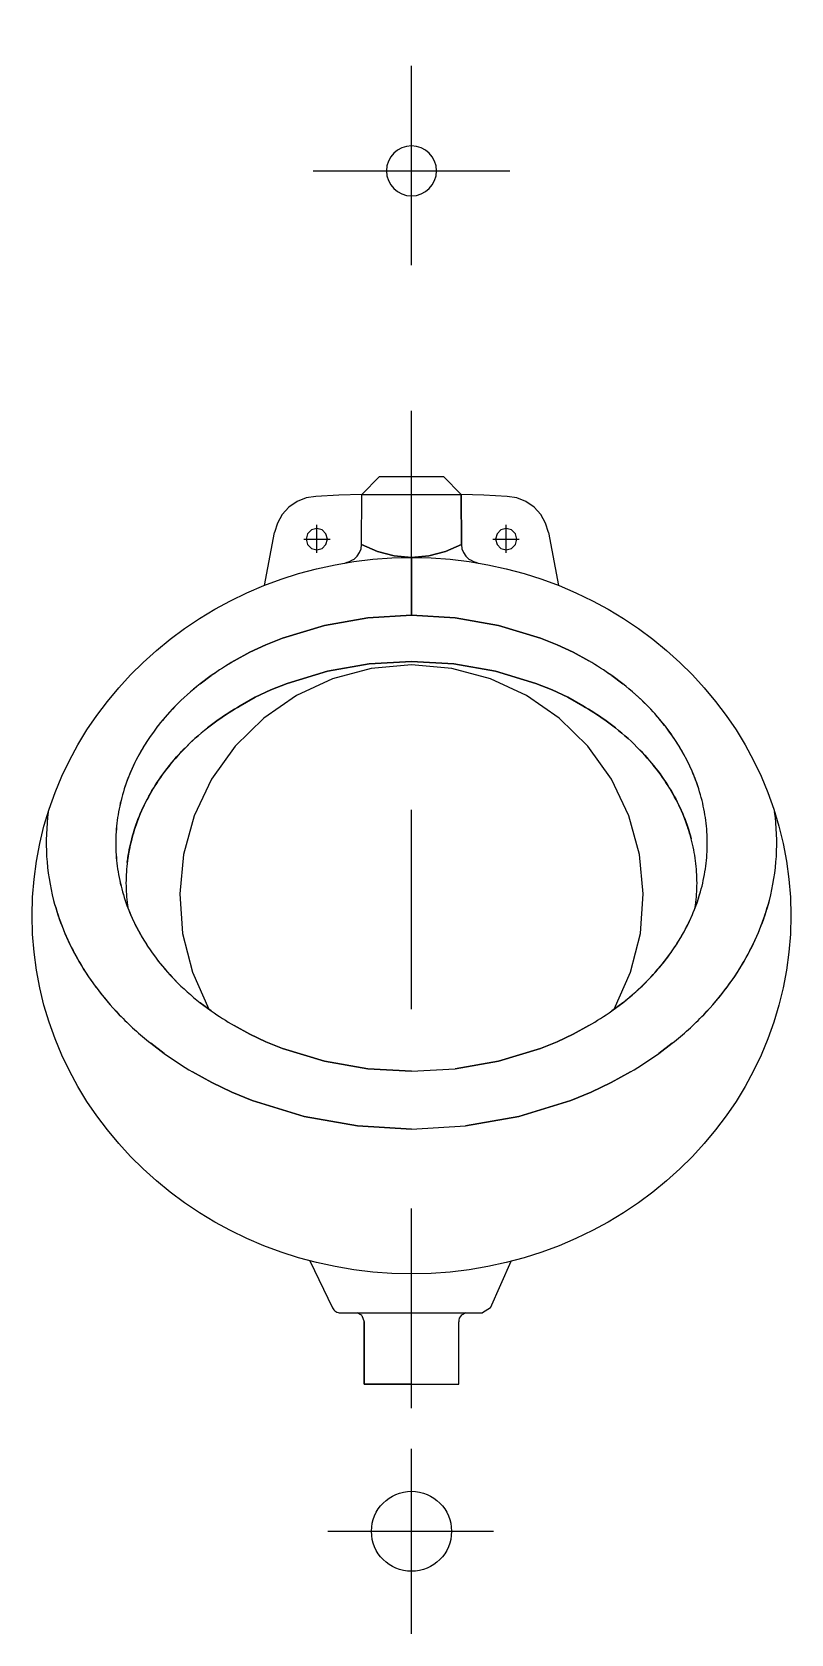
# Model space of a CAD drawing. Extents: x -984.475 to -984.095, y 928.648 to 929.451.
import ezdxf

# ---------------------------------------------------------------- set-up
doc = ezdxf.new("R2010")
doc.units = 0
doc.header["$LTSCALE"] = 0.2
doc.header["$MEASUREMENT"] = 0
doc.linetypes.add('AXES', pattern=[0.54, 0.3, -0.08, 0.08, -0.08])
doc.linetypes.add('CONTINU', pattern=[0])
doc.layers.get('0').update_dxf_attribs({"linetype": 'CONTINUOUS'})
doc.layers.add('DECA_EIXOS', color=5, linetype='AXES')

msp = doc.modelspace()

# ---------------------------------------------------------------- linework, layer by layer
at = {"linetype": 'CONTINUOUS'}
for p, q in [((-984.31019, 929.21959), (-984.3013, 929.22848)), ((-984.3013, 929.22848), (-984.26921, 929.22848)), ((-984.26921, 929.22848), (-984.26032, 929.21959)), ((-984.31025, 929.19446), (-984.31019, 929.21959)), ((-984.26032, 929.21959), (-984.26026, 929.19446)), ((-984.30232, 929.19089), (-984.31025, 929.19446)), ((-984.26026, 929.19446), (-984.26819, 929.19089)), ((-984.29393, 929.1887), (-984.30232, 929.19089)), ((-984.28526, 929.18797), (-984.29393, 929.1887)), ((-984.27658, 929.1887), (-984.28526, 929.18797)), ((-984.28526, 929.15895), (-984.28526, 929.18797)), ((-984.28526, 929.18797), (-984.28526, 929.15895)), ((-984.26819, 929.19089), (-984.27658, 929.1887)), ((-984.34986, 929.14752), (-984.32884, 929.15392)), ((-984.32884, 929.15392), (-984.30722, 929.1577)), ((-984.30722, 929.1577), (-984.28526, 929.15895)), ((-984.28526, 929.15895), (-984.26329, 929.1577)), ((-984.26329, 929.1577), (-984.24167, 929.15392)), ((-984.24167, 929.15392), (-984.22065, 929.14752)), ((-984.36633, 929.14041), (-984.35819, 929.14418)), ((-984.35819, 929.14418), (-984.34986, 929.14752)), ((-984.22065, 929.14752), (-984.21232, 929.14418)), ((-984.21232, 929.14418), (-984.20419, 929.14041)), ((-984.37418, 929.13609), (-984.36633, 929.14041)), ((-984.20419, 929.14041), (-984.19633, 929.13609)), ((-984.3911, 929.12466), (-984.38563, 929.12872)), ((-984.18488, 929.12872), (-984.17942, 929.12466)), ((-984.46458, 929.01601), (-984.46458, 929.01601)), ((-984.38563, 928.96061), (-984.3911, 928.96467)), ((-984.17942, 928.96467), (-984.18488, 928.96061)), ((-984.36633, 928.94893), (-984.37418, 928.95325)), ((-984.19633, 928.95325), (-984.20419, 928.94893)), ((-984.40922, 928.93928), (-984.41596, 928.94436)), ((-984.41596, 928.94436), (-984.40922, 928.93928)), ((-984.35819, 928.94515), (-984.36633, 928.94893)), ((-984.34986, 928.94182), (-984.35819, 928.94515)), ((-984.21232, 928.94515), (-984.22065, 928.94182)), ((-984.20419, 928.94893), (-984.21232, 928.94515)), ((-984.15455, 928.94436), (-984.16129, 928.93928)), ((-984.16129, 928.93928), (-984.15455, 928.94436)), ((-984.15455, 928.94436), (-984.16129, 928.93928)), ((-984.32884, 928.93542), (-984.34986, 928.94182)), ((-984.30722, 928.93163), (-984.32884, 928.93542)), ((-984.24167, 928.93542), (-984.26329, 928.93163)), ((-984.22065, 928.94182), (-984.24167, 928.93542)), ((-984.38538, 928.92462), (-984.39507, 928.93003)), ((-984.39507, 928.93003), (-984.38538, 928.92462)), ((-984.28526, 928.93039), (-984.30722, 928.93163)), ((-984.17544, 928.93003), (-984.18513, 928.92462)), ((-984.18513, 928.92462), (-984.17544, 928.93003)), ((-984.17544, 928.93003), (-984.18513, 928.92462)), ((-984.37533, 928.91989), (-984.38538, 928.92462)), ((-984.38538, 928.92462), (-984.37533, 928.91989)), ((-984.36504, 928.9157), (-984.37533, 928.91989)), ((-984.37533, 928.91989), (-984.36504, 928.9157)), ((-984.19518, 928.91989), (-984.20548, 928.9157)), ((-984.20548, 928.9157), (-984.19518, 928.91989)), ((-984.19518, 928.91989), (-984.20548, 928.9157)), ((-984.18513, 928.92462), (-984.19518, 928.91989)), ((-984.19518, 928.91989), (-984.18513, 928.92462)), ((-984.18513, 928.92462), (-984.19518, 928.91989)), ((-984.3391, 928.90768), (-984.36504, 928.9157)), ((-984.36504, 928.9157), (-984.3391, 928.90768)), ((-984.20548, 928.9157), (-984.23142, 928.90768)), ((-984.23142, 928.90768), (-984.20548, 928.9157)), ((-984.20548, 928.9157), (-984.23142, 928.90768)), ((-984.3391, 928.90768), (-984.3124, 928.90293)), ((-984.3124, 928.90293), (-984.3391, 928.90768)), ((-984.3124, 928.90293), (-984.28526, 928.90137)), ((-984.28526, 928.90137), (-984.3124, 928.90293)), ((-984.23142, 928.90768), (-984.25812, 928.90293)), ((-984.25812, 928.90293), (-984.23142, 928.90768)), ((-984.23142, 928.90768), (-984.25812, 928.90293)), ((-984.31022, 928.80788), (-984.30892, 928.80473)), ((-984.24565, 928.81172), (-984.24967, 928.80919)), ((-984.30892, 928.77348), (-984.30892, 928.80473)), ((-984.30892, 928.80473), (-984.30892, 928.80473)), ((-984.30892, 928.80473), (-984.30892, 928.77348)), ((-984.28526, 928.77348), (-984.30892, 928.77348)), ((-984.30892, 928.77348), (-984.28526, 928.77348))]:
    msp.add_line(p, q, dxfattribs=at)
at = {"linetype": 'CONTINU'}
for points in [[(-984.28526, 929.39435, 1), (-984.28526, 929.36927)], [(-984.28526, 929.36927, 1), (-984.28526, 929.39435)], [(-984.37418, 929.13609, 0.017678), (-984.38563, 929.12872), (-984.3911, 929.12466)], [(-984.17942, 929.12466), (-984.18488, 929.12872, 0.017679), (-984.19633, 929.13609)], [(-984.3911, 929.12466, 0.033096), (-984.40382, 929.11324)], [(-984.16669, 929.11324, 0.033096), (-984.17942, 929.12466)], [(-984.40382, 929.11324, 0.032182), (-984.41361, 929.10181)], [(-984.3711, 929.11365, 0.01769), (-984.38216, 929.10648), (-984.38743, 929.10253)], [(-984.18308, 929.10253), (-984.18835, 929.10648, 0.017689), (-984.19941, 929.11365)], [(-984.15691, 929.10181, 0.032202), (-984.16669, 929.11324)], [(-984.41361, 929.10181, 0.031909), (-984.42109, 929.09038)], [(-984.38743, 929.10253, 0.033135), (-984.39971, 929.09142)], [(-984.1708, 929.09142, 0.033126), (-984.18308, 929.10253)], [(-984.14942, 929.09038, 0.031909), (-984.15691, 929.10181)], [(-984.42109, 929.09038, 0.03196), (-984.42664, 929.07895)], [(-984.39971, 929.09142, 0.03216), (-984.40916, 929.0803)], [(-984.16135, 929.0803, 0.032149), (-984.1708, 929.09142)], [(-984.14388, 929.07895, 0.031947), (-984.14942, 929.09038)], [(-984.40916, 929.0803, 0.031821), (-984.41638, 929.06918)], [(-984.15413, 929.06918, 0.03182), (-984.16135, 929.0803)], [(-984.42664, 929.07895, 0.032182), (-984.43047, 929.06753)], [(-984.14004, 929.06753, 0.032193), (-984.14388, 929.07895)], [(-984.43047, 929.06753, 0.032387), (-984.43272, 929.0561)], [(-984.41638, 929.06918, 0.031805), (-984.42174, 929.05807)], [(-984.14877, 929.05807, 0.031804), (-984.15413, 929.06918)], [(-984.13779, 929.0561, 0.03239), (-984.14004, 929.06753)], [(-984.46725, 929.06039, 0.098067), (-984.46458, 929.01601)], [(-984.43272, 929.0561, 0.032494), (-984.43346, 929.04467)], [(-984.42174, 929.05807, 0.031972), (-984.42544, 929.04695)], [(-984.14507, 929.04695, 0.031972), (-984.14877, 929.05807)], [(-984.13705, 929.04467, 0.032508), (-984.13779, 929.0561)], [(-984.10593, 929.01601, 0.0981), (-984.10327, 929.0604)], [(-984.42544, 929.04695, 0.03215), (-984.42761, 929.03584)], [(-984.1429, 929.03584, 0.032174), (-984.14507, 929.04695)], [(-984.43346, 929.04467, 0.032494), (-984.43272, 929.03324)], [(-984.13779, 929.03324, 0.032508), (-984.13705, 929.04467)], [(-984.43272, 929.03324, 0.032387), (-984.43047, 929.02181)], [(-984.42761, 929.03584, 0.032251), (-984.42833, 929.02472)], [(-984.14218, 929.02472, 0.032266), (-984.1429, 929.03584)], [(-984.14004, 929.02181, 0.03239), (-984.13779, 929.03324)], [(-984.42833, 929.02472, 0.032249), (-984.42761, 929.01361)], [(-984.1429, 929.01361, 0.032264), (-984.14218, 929.02472)], [(-984.46458, 929.01601, 0.03177), (-984.45985, 929.00168)], [(-984.43047, 929.02181, 0.032182), (-984.42664, 929.01039)], [(-984.14388, 929.01039, 0.032193), (-984.14004, 929.02181)], [(-984.11066, 929.00168, 0.031773), (-984.10593, 929.01601)], [(-984.42664, 929.01039, 0.031955), (-984.42109, 928.99896)], [(-984.14942, 928.99896, 0.031942), (-984.14388, 929.01039)], [(-984.45985, 929.00168, 0.031654), (-984.453, 928.98735)], [(-984.42109, 928.99896, 0.031904), (-984.41361, 928.98753)], [(-984.15691, 928.98753, 0.031904), (-984.14942, 928.99896)], [(-984.11751, 928.98735, 0.031642), (-984.11066, 929.00168)], [(-984.453, 928.98735, 0.031714), (-984.44376, 928.97302)], [(-984.41361, 928.98753, 0.032182), (-984.40382, 928.9761)], [(-984.16669, 928.9761, 0.032202), (-984.15691, 928.98753)], [(-984.12675, 928.97302, 0.0317), (-984.11751, 928.98735)], [(-984.40382, 928.9761, 0.033095), (-984.3911, 928.96467)], [(-984.17942, 928.96467, 0.033095), (-984.16669, 928.9761)], [(-984.44376, 928.97302, 0.032121), (-984.43168, 928.95869)], [(-984.13883, 928.95869, 0.032131), (-984.12675, 928.97302)], [(-984.43168, 928.95869, 0.033163), (-984.41596, 928.94436)], [(-984.3911, 928.96467), (-984.38563, 928.96061, 0.017673), (-984.37418, 928.95325)], [(-984.19633, 928.95325, 0.017674), (-984.18488, 928.96061), (-984.17942, 928.96467)], [(-984.15455, 928.94436, 0.03317), (-984.13883, 928.95869)], [(-984.41596, 928.94436), (-984.40922, 928.93928, 0.01771), (-984.39507, 928.93003)], [(-984.17544, 928.93003, 0.017708), (-984.16129, 928.93928), (-984.15455, 928.94436)], [(-984.32486, 928.81172, 0.179842), (-984.32322, 928.80988)], [(-984.32322, 928.80988, 0.151524), (-984.32084, 928.80919)], [(-984.31022, 928.80788, 0.064813), (-984.31236, 928.80919)], [(-984.26029, 928.80788, 0.226939), (-984.2616, 928.80473)], [(-984.25818, 928.80919, 0.057472), (-984.26029, 928.80788)]]:
    msp.add_lwpolyline(points, format="xyb", dxfattribs=at)
for points in [[(-984.31019, 929.21959), (-984.3013, 929.22848)], [(-984.3013, 929.22848), (-984.26921, 929.22848)], [(-984.26921, 929.22848), (-984.26032, 929.21959)], [(-984.3332, 929.2186), (-984.33807, 929.21779), (-984.34263, 929.21594), (-984.34669, 929.21312)], [(-984.32173, 929.21914), (-984.3332, 929.2186)], [(-984.31019, 929.21959), (-984.32173, 929.21914)], [(-984.31025, 929.19446), (-984.31019, 929.21959)], [(-984.31019, 929.21959), (-984.26032, 929.21959)], [(-984.24903, 929.21915), (-984.26032, 929.21959)], [(-984.26026, 929.19446), (-984.26032, 929.21959)], [(-984.23732, 929.2186), (-984.24903, 929.21915)], [(-984.22383, 929.21312), (-984.22789, 929.21594), (-984.23244, 929.21779), (-984.23732, 929.2186)], [(-984.34669, 929.21312), (-984.35003, 929.20947), (-984.35247, 929.20521), (-984.35393, 929.20048)], [(-984.21659, 929.20048), (-984.21804, 929.20521), (-984.22049, 929.20947), (-984.22383, 929.21312)], [(-984.35898, 929.17392), (-984.35393, 929.20048)], [(-984.33275, 929.20252), (-984.33545, 929.20179), (-984.33737, 929.19987), (-984.3381, 929.19716)], [(-984.32739, 929.19716), (-984.32812, 929.19987), (-984.33004, 929.20179), (-984.33275, 929.20252)], [(-984.23777, 929.20252), (-984.24047, 929.20179), (-984.24239, 929.19987), (-984.24312, 929.19716)], [(-984.23241, 929.19716), (-984.23314, 929.19987), (-984.23506, 929.20179), (-984.23777, 929.20252)], [(-984.21659, 929.20048), (-984.21153, 929.17392)], [(-984.3381, 929.19716), (-984.33737, 929.19446), (-984.33545, 929.19254), (-984.33275, 929.19181)], [(-984.33275, 929.19181), (-984.33004, 929.19254), (-984.32812, 929.19446), (-984.32739, 929.19716)], [(-984.24312, 929.19716), (-984.24239, 929.19446), (-984.24047, 929.19254), (-984.23777, 929.19181)], [(-984.23777, 929.19181), (-984.23506, 929.19254), (-984.23314, 929.19446), (-984.23241, 929.19716)], [(-984.28526, 929.15895), (-984.30722, 929.1577), (-984.32884, 929.15392), (-984.34986, 929.14752)], [(-984.22065, 929.14752), (-984.24167, 929.15392), (-984.26329, 929.1577), (-984.28526, 929.15895)], [(-984.34986, 929.14752), (-984.35819, 929.14418), (-984.36633, 929.14041), (-984.37418, 929.13609)], [(-984.19633, 929.13609), (-984.20419, 929.14041), (-984.21232, 929.14418), (-984.22065, 929.14752)], [(-984.28526, 929.13588), (-984.30647, 929.13467), (-984.32734, 929.13099), (-984.34762, 929.12476)], [(-984.22289, 929.12476), (-984.24318, 929.13099), (-984.26405, 929.13467), (-984.28526, 929.13588)], [(-984.34762, 929.12476), (-984.35567, 929.12152), (-984.36352, 929.11784), (-984.3711, 929.11365)], [(-984.19941, 929.11365), (-984.20699, 929.11784), (-984.21484, 929.12152), (-984.22289, 929.12476)], [(-984.42761, 929.01361), (-984.42746, 929.01246)], [(-984.14306, 929.01246), (-984.1429, 929.01361)], [(-984.37418, 928.95325), (-984.36633, 928.94893), (-984.35819, 928.94515), (-984.34986, 928.94182)], [(-984.22065, 928.94182), (-984.21232, 928.94515), (-984.20419, 928.94893), (-984.19633, 928.95325)], [(-984.34986, 928.94182), (-984.32884, 928.93542), (-984.30722, 928.93163), (-984.28526, 928.93039)], [(-984.28526, 928.93039), (-984.26329, 928.93163), (-984.24167, 928.93542), (-984.22065, 928.94182)], [(-984.39507, 928.93003), (-984.38538, 928.92462), (-984.37533, 928.91989), (-984.36504, 928.9157)], [(-984.20548, 928.9157), (-984.19518, 928.91989), (-984.18513, 928.92462), (-984.17544, 928.93003)], [(-984.36504, 928.9157), (-984.3391, 928.90768), (-984.3124, 928.90293), (-984.28526, 928.90137)], [(-984.28526, 928.90137), (-984.25812, 928.90293), (-984.23142, 928.90768), (-984.20548, 928.9157)], [(-984.33618, 928.83531), (-984.32486, 928.81172)], [(-984.24565, 928.81172), (-984.23524, 928.83507)], [(-984.32084, 928.80919), (-984.31338, 928.80919)], [(-984.31338, 928.80919), (-984.25713, 928.80919)], [(-984.25713, 928.80919), (-984.24967, 928.80919)], [(-984.30892, 928.77348), (-984.30892, 928.80473)], [(-984.2616, 928.77348), (-984.2616, 928.80473)], [(-984.30892, 928.77348), (-984.2616, 928.77348)]]:
    msp.add_lwpolyline(points, dxfattribs=at)
for points in [[(-984.31243, 929.18862), (-984.31124, 929.19038), (-984.31051, 929.19236), (-984.31025, 929.19446)], [(-984.26026, 929.19446), (-984.26, 929.19236), (-984.25927, 929.19038), (-984.25808, 929.18862)], [(-984.28526, 929.13408), (-984.30552, 929.1323), (-984.32489, 929.12711), (-984.34295, 929.11874), (-984.35932, 929.10741), (-984.3736, 929.09335), (-984.3854, 929.07678)], [(-984.18511, 929.07678), (-984.19691, 929.09335), (-984.21119, 929.10741), (-984.22756, 929.11874), (-984.24563, 929.12711), (-984.26499, 929.1323), (-984.28526, 929.13408)], [(-984.3854, 929.07678), (-984.39414, 929.0584), (-984.39948, 929.03908), (-984.40141, 929.01927), (-984.39994, 928.99941), (-984.39505, 928.97997), (-984.38674, 928.9614)], [(-984.18377, 928.9614), (-984.17546, 928.97997), (-984.17058, 928.99941), (-984.1691, 929.01927), (-984.17104, 929.03908), (-984.17637, 929.0584), (-984.18511, 929.07678)]]:
    msp.add_lwpolyline(points)
for points in [[(-984.31872, 929.18516, 0.079542), (-984.31401, 929.18719), (-984.31243, 929.18862)], [(-984.25808, 929.18862), (-984.2565, 929.18719, 0.079523), (-984.25179, 929.18516)]]:
    msp.add_lwpolyline(points, format="xyb")
at = {"linetype": 'CONTINUOUS', "flags": 128}
for points in [[(-984.42761, 929.03584, -0.03215), (-984.42544, 929.04695, -0.032973), (-984.4216, 929.05841, -0.032191), (-984.41613, 929.06963, -0.031723), (-984.40888, 929.08068, -0.032955), (-984.39913, 929.09201, -0.031464), (-984.38743, 929.10253), (-984.38216, 929.10648, -0.01769), (-984.3711, 929.11365), (-984.36352, 929.11784), (-984.35567, 929.12152), (-984.34762, 929.12476), (-984.32734, 929.13099), (-984.30647, 929.13467), (-984.28526, 929.13588), (-984.26405, 929.13467), (-984.24318, 929.13099), (-984.22289, 929.12476), (-984.21484, 929.12152), (-984.20699, 929.11784), (-984.19941, 929.11365, -0.017689), (-984.18835, 929.10648), (-984.18308, 929.10253, -0.033126), (-984.1708, 929.09142, -0.030913), (-984.16169, 929.08075, -0.03197), (-984.15437, 929.06962, -0.032144), (-984.14891, 929.05841, -0.032973), (-984.14507, 929.04695, -0.000749), (-984.14501, 929.0467, 0.032693), (-984.14877, 929.05807, 0.031804), (-984.15413, 929.06918, 0.03182), (-984.16135, 929.0803, 0.032149), (-984.1708, 929.09142, 0.033126), (-984.18308, 929.10253), (-984.18835, 929.10648, 0.017689), (-984.19941, 929.11365), (-984.20699, 929.11784), (-984.21484, 929.12152), (-984.22289, 929.12476), (-984.24318, 929.13099), (-984.26405, 929.13467), (-984.28526, 929.13588), (-984.30647, 929.13467), (-984.32734, 929.13099), (-984.34762, 929.12476), (-984.35567, 929.12152), (-984.36352, 929.11784), (-984.3711, 929.11365, 0.01769), (-984.38216, 929.10648), (-984.38743, 929.10253, 0.033135), (-984.39971, 929.09142, 0.03216), (-984.40916, 929.0803, 0.031821), (-984.41638, 929.06918, 0.031805), (-984.42174, 929.05807, 0.032098), (-984.42545, 929.04691, 0.03427), (-984.42771, 929.03505, -0.002294)], [(-984.25713, 928.80919, -0.000003), (-984.25713, 928.80919)]]:
    msp.add_lwpolyline(points, format="xyb", close=True, dxfattribs=at)
at = {"linetype": 'CONTINUOUS'}
msp.add_circle((-984.28526, 928.69966), 0.02006, dxfattribs=at)
for centre, radius, start, end in [((-984.27573, 928.97047), 0.19267, 120.72883, 124.77991), ((-984.29478, 928.97048), 0.19266, 55.21986, 59.27117), ((-984.31123, 929.02294), 0.12933, 128.13549, 135.71773), ((-984.25928, 929.02294), 0.12933, 44.68863, 51.86452), ((-984.32003, 929.03159), 0.117, 135.7416, 142.81609), ((-984.25043, 929.03163), 0.11692, 37.132, 44.7102), ((-984.3279, 929.03753), 0.10713, 142.80234, 150.16483), ((-984.24261, 929.03753), 0.10713, 29.84158, 37.14338), ((-984.33456, 929.04133), 0.09947, 150.15427, 157.63342), ((-984.23599, 929.04131), 0.09951, 22.46003, 29.85232), ((-984.33987, 929.0435), 0.09373, 157.62919, 165.14896), ((-984.23061, 929.04351), 0.0937, 14.84837, 22.46713), ((-984.34347, 929.04445), 0.09, 165.14447, 172.56438), ((-984.22703, 929.04445), 0.09, 7.43531, 14.85584), ((-984.34526, 929.04467), 0.0882, 172.55866, 180.0031), ((-984.22521, 929.04468), 0.08816, 359.99527, 7.44299), ((-984.21663, 929.04492), 0.11442, 345.36218, 7.77322), ((-984.34526, 929.04466), 0.0882, 179.9969, 187.44134), ((-984.22521, 929.04466), 0.08816, 352.55701, 0.00473), ((-984.34347, 929.04489), 0.09, 187.43562, 194.85554), ((-984.22703, 929.04489), 0.09, 345.14416, 352.56469), ((-984.34957, 929.04605), 0.11887, 194.63683, 202.14876), ((-984.34957, 929.04605), 0.11887, 194.63682, 201.91551), ((-984.33987, 929.04584), 0.09373, 194.85104, 202.38169), ((-984.23061, 929.04582), 0.0937, 337.5224, 345.15163), ((-984.22093, 929.04604), 0.11886, 337.85185, 345.36357), ((-984.22093, 929.04604), 0.11886, 337.85185, 345.36357), ((-984.22093, 929.04604), 0.11886, 338.08411, 345.43527), ((-984.21663, 929.04492), 0.11442, 345.36217, 345.43666), ((-984.33455, 929.04802), 0.09948, 202.37714, 209.89759), ((-984.236, 929.04804), 0.09953, 330.09552, 337.52983), ((-984.34337, 929.04856), 0.12556, 201.92172, 209.17391), ((-984.34337, 929.04856), 0.12556, 202.14254, 209.49434), ((-984.22719, 929.04858), 0.12561, 330.8285, 338.07786), ((-984.22719, 929.04858), 0.12561, 330.8285, 337.8581), ((-984.22719, 929.04858), 0.12561, 330.8285, 337.8581), ((-984.32789, 929.05182), 0.10715, 209.88514, 217.20392), ((-984.24262, 929.05182), 0.10715, 322.85041, 330.10815), ((-984.33554, 929.05296), 0.13455, 209.1846, 216.45048), ((-984.33554, 929.05296), 0.13455, 209.48364, 216.74106), ((-984.32003, 929.05775), 0.117, 217.18993, 224.2584), ((-984.25043, 929.0577), 0.11692, 315.29218, 322.86203), ((-984.23503, 929.05299), 0.13461, 323.26792, 330.81292), ((-984.23503, 929.05299), 0.13461, 323.26792, 330.81292), ((-984.23503, 929.05299), 0.13461, 323.55027, 330.81292), ((-984.31123, 929.0664), 0.12934, 224.28216, 231.86424), ((-984.25928, 929.0664), 0.12934, 308.13575, 315.31364), ((-984.32631, 929.05981), 0.14604, 216.46192, 223.82101), ((-984.32631, 929.05981), 0.14604, 216.72962, 223.82101), ((-984.24417, 929.05978), 0.146, 316.17783, 323.53926), ((-984.24417, 929.05978), 0.146, 316.17783, 323.27893), ((-984.24417, 929.05978), 0.146, 316.17783, 323.27893), ((-984.31591, 929.06986), 0.1605, 223.83974, 231.43729), ((-984.31591, 929.06986), 0.1605, 223.83974, 231.43729), ((-984.2757, 929.11891), 0.19272, 235.22063, 239.27063), ((-984.2948, 929.1189), 0.19271, 300.72937, 304.7796), ((-984.25458, 929.06983), 0.16046, 308.5619, 316.16106), ((-984.25458, 929.06983), 0.16046, 308.5619, 316.16106), ((-984.25458, 929.06983), 0.16046, 308.5619, 316.16106), ((-984.27171, 929.13434), 0.23866, 234.81794, 238.8763), ((-984.27171, 929.13434), 0.23866, 234.81794, 238.8763), ((-984.29882, 929.13436), 0.23869, 301.12407, 305.18196), ((-984.29882, 929.13436), 0.23869, 301.12407, 305.18196), ((-984.29882, 929.13436), 0.23869, 301.12407, 305.18196)]:
    msp.add_arc(centre, radius, start, end, dxfattribs=at)
msp.add_ellipse((-984.28526, 929.00836), major_axis=(-0.19015, 0), ratio=0.944573, dxfattribs=at)
at = {"layer": 'DECA_EIXOS'}
for points in [[(-984.28526, 929.33447), (-984.28526, 929.45142)], [(-984.33449, 929.38181), (-984.23602, 929.38181)], [(-984.28526, 928.76146), (-984.28526, 929.27679)], [(-984.33275, 929.19023), (-984.33275, 929.20434)], [(-984.23777, 929.19023), (-984.23777, 929.20434)], [(-984.33915, 929.19716), (-984.32601, 929.19716)], [(-984.31025, 929.19446), (-984.30232, 929.19089), (-984.29393, 929.1887), (-984.28526, 929.18797)], [(-984.28526, 929.18797), (-984.27658, 929.1887), (-984.26819, 929.19089), (-984.26026, 929.19446)], [(-984.2445, 929.19716), (-984.23136, 929.19716)], [(-984.28526, 928.64819), (-984.28526, 928.74099)], [(-984.32722, 928.69966), (-984.24413, 928.69966)]]:
    msp.add_lwpolyline(points, dxfattribs=at)

doc.saveas('drawing.dxf')
